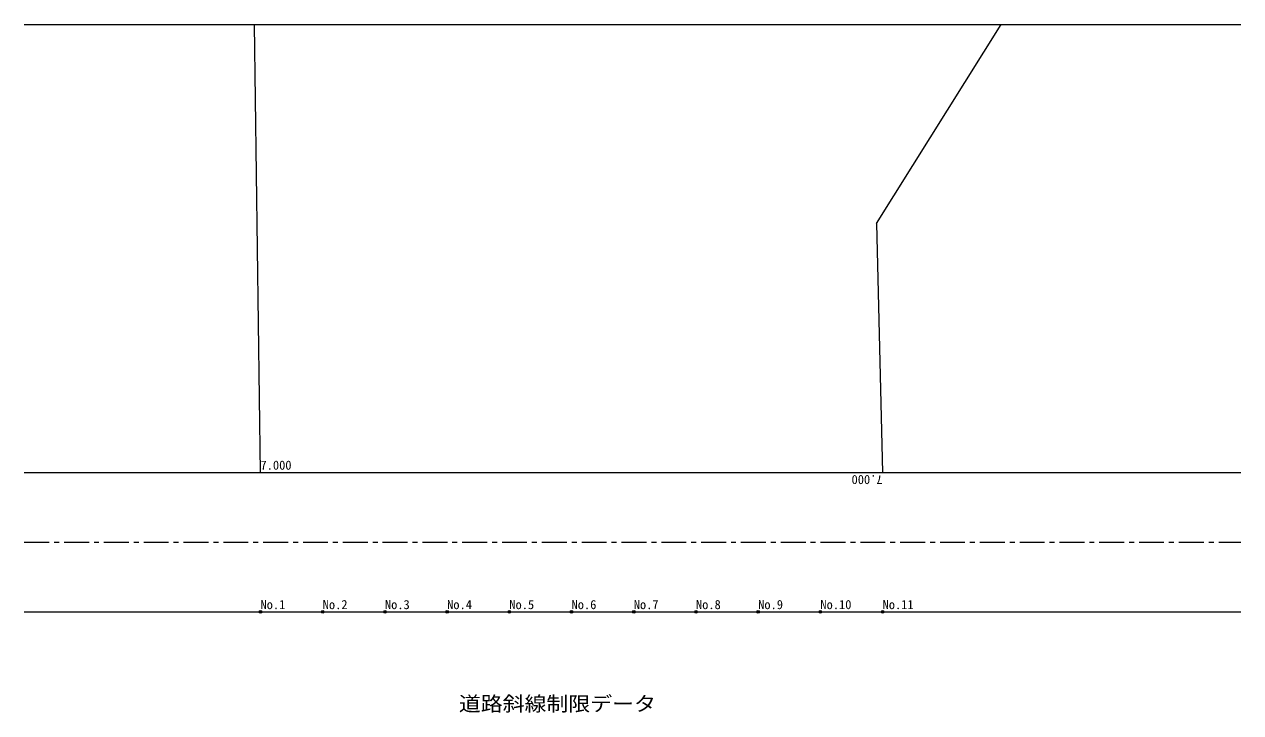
# Model space of a CAD drawing. Units: millimetres at full size, sheet at 1:200. Extents: x -99586 to 117532, y -64939 to 67268.
# Drawn here: x 8138 to 57020, y -21038 to 6609 of the extents above; entities that cross this region are included whole.
import ezdxf
from ezdxf.enums import TextEntityAlignment as Align

# ---------------------------------------------------------------- set-up
doc = ezdxf.new("R2010")
doc.units = ezdxf.units.MM
doc.header["$LTSCALE"] = 200
doc.header["$PDMODE"] = 32
doc.header["$PDSIZE"] = 100
doc.linetypes.add('CHAIN1', pattern=[8, 5, -1, 1, -1])
for name, color, linetype in [('0-0_敷地', 7, 'Continuous'), ('0-9_道路斜線制限データ', 2, 'Continuous'), ('0-B_道路斜線用－天空率', 4, 'Continuous'), ('0-D_道路斜線用－三斜面積', 4, 'Continuous')]:
    doc.layers.add(name, color=color, linetype=linetype)
doc.styles.add('ＭＳ ゴシック', font='')
doc.styles.get('ＭＳ ゴシック').set_extended_font_data('MS Gothic')

msp = doc.modelspace()

# ---------------------------------------------------------------- linework, layer by layer
at = {"layer": '0-0_敷地'}
for p, q in [((8138.5, 6609), (57019.8, 6606.5)), ((17630, -11389.8), (17390, 6608.6)), ((42389.6, -1392.7), (47390, 6607)), ((42389.6, -1392.7), (42630, -11389.8)), ((8138.5, -11389.8), (57019.8, -11389.8)), ((8138.5, -16989.8), (57019.8, -16989.8))]:
    msp.add_line(p, q, dxfattribs=at)
at = {"layer": '0-0_敷地', "linetype": 'CHAIN1'}
msp.add_line((8138.5, -14189.8), (57019.8, -14189.8), dxfattribs=at)
at = {"layer": '0-9_道路斜線制限データ', "color": 6}
msp.add_line((17630, -11389.8), (42630, -11389.8), dxfattribs=at)
at = {"layer": '0-B_道路斜線用－天空率', "color": 6}
for p in [(17630, -16989.8), (20130, -16989.8), (22630, -16989.8), (25130, -16989.8), (27630, -16989.8), (30130, -16989.8), (32630, -16989.8), (35130, -16989.8), (37630, -16989.8), (40130, -16989.8), (42630, -16989.8)]:
    msp.add_point(p, dxfattribs=at)
at = {"layer": '0-D_道路斜線用－三斜面積', "color": 7}
msp.add_point((17630, -16989.8), dxfattribs=at)

# ---------------------------------------------------------------- texts
at = {"layer": '0-9_道路斜線制限データ', "style": 'ＭＳ ゴシック'}
msp.add_text('7.000', height=366.6, dxfattribs=at).set_placement((17630, -11389.8), align=Align.BOTTOM_LEFT)
msp.add_text('7.000', height=366.6, rotation=180, dxfattribs=at).set_placement((42630, -11389.8), align=Align.BOTTOM_LEFT)
at = {"layer": '0-9_道路斜線制限データ', "color": 7, "style": 'ＭＳ ゴシック', "width": 1.1}
msp.add_text('道路斜線制限データ', height=586.5, dxfattribs=at).set_placement((25601.4, -21149.5), align=Align.BOTTOM_LEFT)
at = {"layer": '0-B_道路斜線用－天空率', "style": 'ＭＳ ゴシック'}
for s, p in [('No.1', (17630, -16989.8)), ('No.2', (20130, -16989.8)), ('No.3', (22630, -16989.8)), ('No.4', (25130, -16989.8)), ('No.5', (27630, -16989.8)), ('No.6', (30130, -16989.8)), ('No.7', (32630, -16989.8)), ('No.8', (35130, -16989.8)), ('No.9', (37630, -16989.8)), ('No.10', (40130, -16989.8)), ('No.11', (42630, -16989.8))]:
    msp.add_text(s, height=366.6, dxfattribs=at).set_placement(p, align=Align.BOTTOM_LEFT)
at = {"layer": '0-D_道路斜線用－三斜面積', "style": 'ＭＳ ゴシック'}
msp.add_text('No.1', height=366.6, dxfattribs=at).set_placement((17630, -16989.8), align=Align.BOTTOM_LEFT)

doc.saveas('drawing.dxf')
